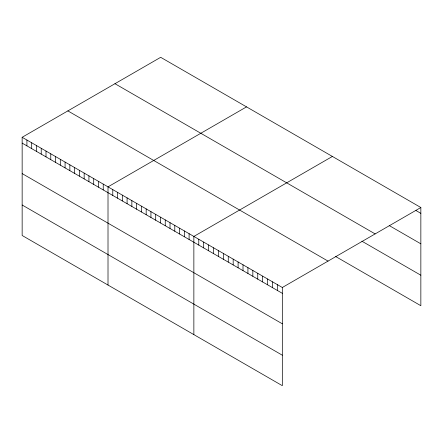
<?xml version="1.0" encoding="UTF-8"?>
<svg xmlns="http://www.w3.org/2000/svg" width="443" height="443" viewBox="0 0 443 443"><rect width="100%" height="100%" fill="white"/><g stroke="black" fill="none" stroke-linecap="round" stroke-linejoin="round"><path stroke-width="0.66" d="M22.15 137.286L282.324 287.496L282.324 385.687L22.15 235.482L22.15 137.286L160.676 57.313L420.85 207.518L420.85 305.714L335.667 256.53M246.535 106.879L108.009 186.857L108.009 285.048M332.388 156.451L193.862 236.429L193.862 334.62M282.324 287.496L420.85 207.518M415.938 210.508L420.85 213.343M389.181 225.542L420.85 243.827M114.964 83.705L375.138 233.915M361.876 241.18L420.85 275.23M67.862 110.894L328.036 261.104M22.15 143.111L282.324 293.321M22.15 173.595L282.324 323.8M22.15 204.998L282.324 355.208M277.407 284.661L277.407 290.481M272.495 281.826L272.495 287.645M267.583 278.985L267.583 284.81M262.666 276.15L262.666 281.969M257.754 273.309L257.754 279.134M252.837 270.474L252.837 276.299M247.925 267.638L247.925 273.458M243.008 264.798L243.008 270.623M238.096 261.963L238.096 267.782M233.179 259.127L233.179 264.947M228.267 256.287L228.267 262.112M223.35 253.451L223.35 259.271M218.438 250.611L218.438 256.436M213.52 247.775L213.52 253.601M208.609 244.94L208.609 250.76M203.691 242.099L203.691 247.925M198.78 239.264L198.78 245.084M189.095 233.671L189.095 239.497M184.327 230.919L184.327 236.739M179.553 228.167L179.553 233.987M174.786 225.409L174.786 231.235M170.018 222.657L170.018 228.477M165.245 219.905L165.245 225.725M160.477 217.148L160.477 222.973M155.703 214.395L155.703 220.221M150.936 211.643L150.936 217.463M146.168 208.886L146.168 214.711M141.395 206.133L141.395 211.959M136.627 203.381L136.627 209.201M131.859 200.629L131.859 206.449M127.086 197.871L127.086 203.697M122.318 195.119L122.318 200.939M117.545 192.367L117.545 198.187M112.777 189.61L112.777 195.435M103.236 184.105L103.236 189.925M98.468 181.348L98.468 187.173M93.7 178.595L93.7 184.421M88.927 175.843L88.927 181.663M84.159 173.086L84.159 178.911M79.386 170.334L79.386 176.159M74.618 167.581L74.618 173.401M69.85 164.829L69.85 170.649M65.077 162.072L65.077 167.897M60.309 159.319L60.309 165.139M55.541 156.567L55.541 162.387M50.768 153.81L50.768 159.635M46 151.057L46 156.877M41.227 148.305L41.227 154.125M36.459 145.548L36.459 151.373M31.691 142.796L31.691 148.621M26.918 140.043L26.918 145.863"/></g></svg>
